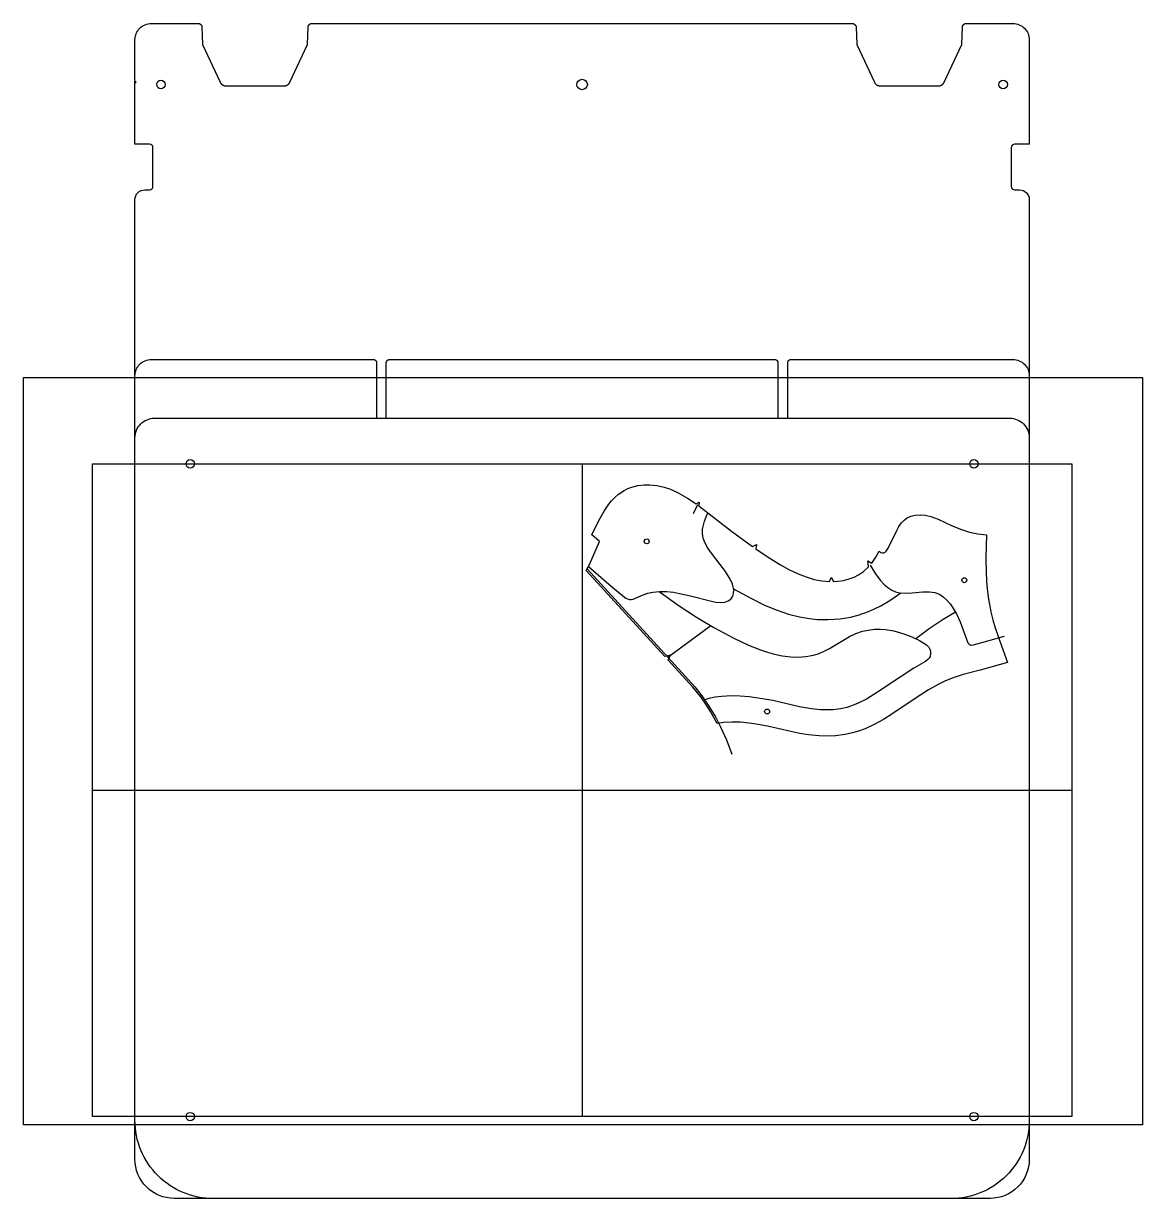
# Model space of a CAD drawing. Extents: x 1404 to 5287, y 970 to 2130.
# Drawn here: x 3344.6 to 3687.5, y 1770.2 to 2130.2 of the extents above; entities that cross this region are included whole.
import ezdxf

# ---------------------------------------------------------------- set-up
doc = ezdxf.new("R2010")
doc.units = 0
doc.header["$MEASUREMENT"] = 0
doc.layers.get('0').update_dxf_attribs({"linetype": 'CONTINUOUS'})
for name, color, linetype in [('1', 7, 'CONTINUOUS'), ('13', 7, 'CONTINUOUS'), ('8', 7, 'CONTINUOUS'), ('____78', 3, 'CONTINUOUS'), ('____79', 6, 'CONTINUOUS'), ('________', 1, 'CONTINUOUS'), ('___挂钉孔___', 3, 'CONTINUOUS'), ('车缝线', 5, 'CONTINUOUS')]:
    doc.layers.add(name, color=color, linetype=linetype)
doc.layers.get('0').off()
doc.styles.get("Standard").update_dxf_attribs({"font": 'txt', "bigfont": 'gbcbig.shx'})

# ---------------------------------------------------------------- blocks, each defined once
blk = doc.blocks.new('后领口内外-6_5', base_point=(-717.945862, 226.849304))
at = {"layer": '1', "color": 7}
blk.add_lwpolyline([(-657.0966, 240.3653), (-658.2029, 233.4676), (-658.7814, 228.7047), (-659.0759, 224.7206), (-659.1367, 220.7302), (-658.9249, 216.8091), (-658.6506, 214.2981), (-658.2761, 211.801), (-657.4241, 207.495), (-655.8699, 200.7377), (-664.556, 199.5017), (-669.9002, 198.851), (-673.075, 198.2904), (-675.483, 197.6814), (-677.8478, 196.9167), (-681.0526, 195.6336), (-685.071, 193.741), (-693.1388, 189.7404), (-695.9199, 188.4883), (-698.7616, 187.378), (-701.8431, 186.4315), (-703.6233, 186.0229), (-705.424, 185.7217), (-708.0964, 185.489), (-711.1212, 185.51), (-713.6357, 185.7367), (-716.1264, 186.1366), (-719.3035, 186.8831), (-721.9058, 187.6635), (-724.4735, 188.5501), (-731.4287, 191.1654), (-734.1077, 192.0658), (-736.8219, 192.8444), (-739.4367, 193.4427), (-742.0916, 193.8807), (-744.6321, 194.1048), (-746.6025, 194.0643), (-748.1229, 197.9524), (-749.2434, 200.3869), (-750.4856, 202.7572), (-752.4825, 206.0521), (-758.8439, 215.2934), (-757.9572, 216.6298), (-759.701, 216.5245), (-780.1016, 245.8246), (-778.8972, 247.4799), (-774.858, 254.0337), (-776.9016, 256.4275), (-774.1989, 260.4881), (-772.2644, 263.0903), (-770.535, 265.0377), (-769.5279, 265.9806), (-768.4473, 266.8391), (-767.1583, 267.6735), (-765.3404, 268.5592), (-764.1129, 268.9892), (-762.8519, 269.2999), (-760.9923, 269.5281), (-758.9538, 269.4992), (-757.4278, 269.3053), (-755.1766, 268.7652), (-753.0123, 267.9614), (-751.2378, 267.0828), (-748.9669, 265.666), (-746.4073, 263.7017), (-744.0114, 261.5703), (-743.0441, 262.0243), (-743.2872, 260.8811), (-734.3245, 251.885), (-728.5852, 246.3573), (-727.2875, 246.7827), (-727.7096, 245.5365), (-724.3372, 242.4884), (-720.8245, 239.5839), (-718.5659, 237.9032), (-715.9181, 236.1706), (-713.6151, 234.9052), (-711.2152, 233.8465), (-708.9707, 233.1052), (-706.6591, 232.593), (-705.9921, 233.7009), (-705.47, 232.4301), (-704.0848, 232.3285), (-702.4141, 232.3376), (-700.5483, 232.5389), (-699.0289, 232.879), (-697.5635, 233.3917), (-695.9282, 234.2273), (-694.2211, 235.4291), (-694.1584, 237.3269), (-693.0999, 236.4251), (-691.5743, 238.094), (-690.3479, 239.7147), (-689.9109, 239.3255), (-689.4893, 239.1492), (-689.0247, 239.113), (-688.5703, 239.2167), (-688.179, 239.4528), (-687.5432, 240.2987), (-684.1682, 245.3664), (-683.3256, 246.4259), (-682.3922, 247.4116), (-681.506, 248.1478), (-680.5183, 248.7227), (-679.3261, 249.0982), (-677.9017, 249.2419), (-676.4045, 249.1417), (-674.9458, 248.8215), (-673.2191, 248.171), (-671.1161, 247.0521), (-667.1575, 244.5114), (-664.4665, 242.9594), (-662.125, 241.8574), (-659.6965, 240.9864), (-657.0966, 240.3653)], dxfattribs=at)
at = {"layer": '13', "color": 7}
for centre in [(-760.536011, 252.193909), (-665.674744, 227.468933), (-730.904541, 195.632263)]:
    blk.add_circle(centre, 0.75, dxfattribs=at)
at = {"layer": '8', "color": 1}
for points in [[(-743.6482, 261.2275), (-745.2913, 258.6537)], [(-779.2887, 246.9203), (-773.1819, 240.0231), (-769.5873, 236.1395), (-769.1671, 235.7702), (-768.6801, 235.48), (-768.1406, 235.2898), (-767.5756, 235.2007), (-767.0092, 235.2245), (-763.8113, 236.1098), (-762.2979, 236.3989), (-760.774, 236.5445), (-758.7332, 236.4828), (-756.4319, 236.1203), (-754.5273, 235.6434), (-752.6498, 235.0635), (-749.4213, 233.9031), (-743.3203, 231.383), (-741.9778, 230.9526), (-740.5869, 230.6557), (-739.2945, 230.5701), (-738.195, 230.783), (-737.356, 231.2602), (-736.6573, 232.0132), (-736.2659, 232.8489), (-736.0837, 233.8924), (-736.0992, 234.8005), (-736.2302, 235.7036), (-736.7025, 237.336), (-737.8823, 239.8385), (-741.6129, 246.4115), (-742.3124, 247.8418), (-742.9236, 249.4829), (-743.2244, 250.8701), (-743.2762, 252.2701), (-743.0445, 253.6771), (-742.6727, 254.8328), (-742.1854, 255.9538), (-741.5214, 257.1975), (-740.7713, 258.3772)], [(-779.7834, 246.2434), (-755.245, 211.0018), (-751.8918, 206.0531), (-750.0492, 203.0014), (-748.3394, 199.6659), (-746.7543, 195.9325), (-745.726, 193.0603), (-744.4036, 188.6533), (-743.2978, 184.149)], [(-758.759, 236.4855), (-753.3204, 231.307), (-748.5022, 227.1221), (-743.6841, 223.3305), (-738.0209, 219.2861), (-733.812, 216.5517), (-730.4064, 214.6197), (-728.4151, 213.6426), (-726.3706, 212.7713), (-724.0781, 211.9639), (-721.4324, 211.2733), (-719.1882, 210.9091), (-716.9211, 210.7682), (-714.5519, 210.8874), (-713.0463, 211.115), (-711.5704, 211.4647), (-709.4331, 212.2007), (-702.8395, 215.0108), (-700.787, 215.6689), (-698.6866, 216.1114), (-696.9135, 216.2735), (-694.9001, 216.2376), (-693.2291, 216.0425), (-691.5835, 215.7076), (-689.1742, 214.9626), (-686.2008, 213.669), (-683.9103, 212.4252), (-681.7492, 210.9915), (-679.8135, 209.4023), (-679.2039, 208.6357), (-678.9117, 207.9189), (-678.8244, 207.2664), (-678.88, 206.6039), (-679.1921, 205.7298), (-679.5225, 205.2413), (-679.9417, 204.8403), (-680.7947, 204.3579), (-684.5588, 202.8279), (-689.0606, 200.6924), (-696.5532, 196.9751), (-700.1906, 195.3837), (-702.9072, 194.437), (-704.6859, 193.9726), (-706.4922, 193.65), (-708.5117, 193.4796), (-710.8032, 193.5054), (-712.7104, 193.6843), (-714.5992, 193.9895), (-717.3193, 194.6323), (-720.9211, 195.7755), (-728.7325, 198.6974), (-731.7546, 199.7124), (-735.7817, 200.83), (-738.4089, 201.3932), (-741.0676, 201.8149), (-744.1543, 202.0883), (-746.1401, 202.1006), (-748.1128, 201.9494), (-749.3732, 201.7535)], [(-736.0738, 234.2629), (-731.2337, 230.6924), (-727.3356, 228.0709), (-723.7562, 225.9684), (-720.469, 224.3464), (-717.2144, 223.0518), (-714.22, 222.1246), (-711.9319, 221.5816), (-708.671, 221.0549), (-704.9407, 220.8162), (-701.7652, 220.9292), (-699.2952, 221.217), (-696.0937, 221.851), (-694.0712, 222.4071), (-692.085, 223.076), (-689.1246, 224.3093), (-685.4758, 226.2261)], [(-693.6494, 235.915), (-692.4322, 233.0393), (-691.2513, 230.8857), (-690.1451, 229.349), (-689.2164, 228.3515), (-688.0565, 227.4098), (-686.9868, 226.7863), (-685.8146, 226.3232), (-684.386, 225.998), (-682.0212, 225.7668), (-678.736, 225.5947), (-676.7491, 225.3395), (-675.1578, 224.9019), (-673.8098, 224.2243), (-672.7279, 223.332), (-671.6608, 222.0469), (-670.9008, 220.8327), (-670.2452, 219.5501), (-669.4271, 217.5825), (-668.5991, 214.9684), (-667.1142, 208.2999), (-666.915, 207.9781), (-666.2979, 207.5283), (-665.5584, 207.4387), (-655.7899, 208.8694)], [(-758.8302, 216.1512), (-744.4547, 224.0303)], [(-682.7605, 211.7009), (-678.2828, 214.2021), (-673.702, 216.498), (-669.6775, 218.2357)]]:
    blk.add_lwpolyline(points, dxfattribs=at)
at = {"flags": 2}
for tag, p in [('PIECE-NAME', (-717.945862, 232.172607)), ('SIZE/WIDTH', (-717.945862, 221.526001)), ('MATERIAL', (-717.945862, 221.526001))]:
    blk.add_attdef(tag, p, '', height=0.15, dxfattribs=at)

msp = doc.modelspace()

# ---------------------------------------------------------------- linework, layer by layer
at = {"layer": '____78', "color": 3}
msp.add_lwpolyline([(3378.77, 2112.73), (3378.77, 2125.22, -0.414259), (3383.77, 2130.22), (3398.28, 2130.21), (3398.3, 2130.21), (3398.33, 2130.21), (3398.35, 2130.21), (3398.38, 2130.2), (3398.4, 2130.2), (3398.43, 2130.19), (3398.45, 2130.19), (3398.47, 2130.18), (3398.5, 2130.18), (3398.52, 2130.17), (3398.54, 2130.16), (3398.57, 2130.15), (3398.59, 2130.14), (3398.61, 2130.14), (3398.63, 2130.13), (3398.65, 2130.12), (3398.68, 2130.11), (3398.7, 2130.1), (3398.72, 2130.08), (3398.74, 2130.07), (3398.76, 2130.06), (3398.78, 2130.05), (3398.8, 2130.03), (3398.82, 2130.02), (3398.84, 2130.01), (3398.86, 2129.99), (3398.88, 2129.98), (3398.89, 2129.96), (3398.91, 2129.95), (3398.93, 2129.93), (3398.95, 2129.92), (3398.96, 2129.9), (3398.98, 2129.88), (3399, 2129.87), (3399.01, 2129.85), (3399.03, 2129.83), (3399.04, 2129.81), (3399.06, 2129.79), (3399.07, 2129.77), (3399.09, 2129.75), (3399.1, 2129.74), (3399.11, 2129.72), (3399.12, 2129.7), (3399.14, 2129.67), (3399.15, 2129.65), (3399.16, 2129.63), (3399.17, 2129.61), (3399.18, 2129.59), (3399.19, 2129.57), (3399.2, 2129.55), (3399.21, 2129.52), (3399.22, 2129.5), (3399.23, 2129.48), (3399.23, 2129.46), (3399.24, 2129.43), (3399.25, 2129.41), (3399.25, 2129.39), (3399.26, 2129.36), (3399.26, 2129.34), (3399.27, 2129.31), (3399.27, 2129.29), (3399.27, 2129.26), (3399.28, 2129.24), (3399.28, 2129.21), (3399.45, 2123.77), (3399.45, 2123.77), (3404.86, 2112.2), (3404.87, 2112.17), (3404.89, 2112.14), (3404.91, 2112.11), (3404.93, 2112.07), (3404.95, 2112.04), (3404.96, 2112.01), (3404.98, 2111.98), (3405.01, 2111.96), (3405.03, 2111.93), (3405.05, 2111.9), (3405.07, 2111.87), (3405.09, 2111.84), (3405.11, 2111.82), (3405.14, 2111.79), (3405.16, 2111.76), (3405.18, 2111.74), (3405.21, 2111.71), (3405.23, 2111.69), (3405.26, 2111.66), (3405.28, 2111.64), (3405.31, 2111.61), (3405.34, 2111.59), (3405.36, 2111.57), (3405.39, 2111.55), (3405.42, 2111.53), (3405.45, 2111.5), (3405.48, 2111.48), (3405.5, 2111.46), (3405.53, 2111.44), (3405.56, 2111.42), (3405.59, 2111.41), (3405.62, 2111.39), (3405.65, 2111.37), (3405.68, 2111.35), (3405.71, 2111.34), (3405.75, 2111.32), (3405.78, 2111.31), (3405.81, 2111.29), (3405.84, 2111.28), (3405.87, 2111.26), (3405.91, 2111.25), (3405.94, 2111.24), (3405.97, 2111.23), (3406, 2111.21), (3406.04, 2111.2), (3406.07, 2111.19), (3406.11, 2111.18), (3406.14, 2111.17), (3406.17, 2111.17), (3406.21, 2111.16), (3406.24, 2111.15), (3406.28, 2111.14), (3406.31, 2111.14), (3406.35, 2111.13), (3406.38, 2111.13), (3406.42, 2111.12), (3406.46, 2111.12), (3406.49, 2111.12), (3406.53, 2111.11), (3406.56, 2111.11), (3406.6, 2111.11), (3424.46, 2111.11), (3424.54, 2111.11), (3424.57, 2111.11), (3424.61, 2111.12), (3424.64, 2111.12), (3424.68, 2111.12), (3424.72, 2111.13), (3424.75, 2111.13), (3424.79, 2111.14), (3424.82, 2111.14), (3424.86, 2111.15), (3424.89, 2111.16), (3424.93, 2111.16), (3424.96, 2111.17), (3424.99, 2111.18), (3425.03, 2111.19), (3425.06, 2111.2), (3425.1, 2111.21), (3425.13, 2111.22), (3425.16, 2111.24), (3425.2, 2111.25), (3425.23, 2111.26), (3425.26, 2111.28), (3425.29, 2111.29), (3425.32, 2111.3), (3425.36, 2111.32), (3425.39, 2111.34), (3425.42, 2111.35), (3425.45, 2111.37), (3425.48, 2111.39), (3425.51, 2111.4), (3425.54, 2111.42), (3425.57, 2111.44), (3425.6, 2111.46), (3425.63, 2111.48), (3425.65, 2111.5), (3425.68, 2111.52), (3425.71, 2111.55), (3425.74, 2111.57), (3425.76, 2111.59), (3425.79, 2111.61), (3425.82, 2111.64), (3425.84, 2111.66), (3425.87, 2111.69), (3425.89, 2111.71), (3425.92, 2111.74), (3425.94, 2111.76), (3425.96, 2111.79), (3425.99, 2111.81), (3426.01, 2111.84), (3426.03, 2111.87), (3426.05, 2111.9), (3426.08, 2111.93), (3426.1, 2111.95), (3426.12, 2111.98), (3426.14, 2112.01), (3426.16, 2112.04), (3426.17, 2112.07), (3426.19, 2112.11), (3426.21, 2112.14), (3426.23, 2112.17), (3426.24, 2112.2), (3426.26, 2112.23), (3431.64, 2123.77), (3431.82, 2129.21), (3431.82, 2129.24), (3431.82, 2129.26), (3431.83, 2129.29), (3431.83, 2129.31), (3431.84, 2129.33), (3431.84, 2129.36), (3431.85, 2129.38), (3431.85, 2129.41), (3431.86, 2129.43), (3431.87, 2129.45), (3431.88, 2129.47), (3431.89, 2129.5), (3431.89, 2129.52), (3431.9, 2129.54), (3431.91, 2129.56), (3431.92, 2129.58), (3431.93, 2129.6), (3431.95, 2129.63), (3431.96, 2129.65), (3431.97, 2129.67), (3431.98, 2129.69), (3431.99, 2129.71), (3432.01, 2129.73), (3432.02, 2129.74), (3432.03, 2129.76), (3432.05, 2129.78), (3432.06, 2129.8), (3432.08, 2129.82), (3432.09, 2129.84), (3432.11, 2129.85), (3432.12, 2129.87), (3432.14, 2129.89), (3432.16, 2129.9), (3432.18, 2129.92), (3432.19, 2129.94), (3432.21, 2129.95), (3432.23, 2129.97), (3432.25, 2129.98), (3432.27, 2130), (3432.28, 2130.01), (3432.3, 2130.02), (3432.32, 2130.04), (3432.34, 2130.05), (3432.36, 2130.06), (3432.38, 2130.07), (3432.4, 2130.08), (3432.43, 2130.1), (3432.45, 2130.11), (3432.47, 2130.12), (3432.49, 2130.13), (3432.51, 2130.13), (3432.53, 2130.14), (3432.56, 2130.15), (3432.58, 2130.16), (3432.6, 2130.17), (3432.62, 2130.17), (3432.65, 2130.18), (3432.67, 2130.19), (3432.69, 2130.19), (3432.72, 2130.2), (3432.74, 2130.2), (3432.77, 2130.21), (3432.79, 2130.21), (3432.82, 2130.21), (3598.73, 2130.21), (3598.77, 2130.2), (3598.82, 2130.18), (3598.86, 2130.17), (3598.9, 2130.15), (3598.95, 2130.13), (3598.99, 2130.11), (3599.03, 2130.09), (3599.07, 2130.07), (3599.11, 2130.04), (3599.15, 2130.02), (3599.18, 2129.99), (3599.22, 2129.96), (3599.26, 2129.93), (3599.29, 2129.9), (3599.32, 2129.87), (3599.36, 2129.84), (3599.39, 2129.81), (3599.42, 2129.78), (3599.45, 2129.74), (3599.48, 2129.71), (3599.51, 2129.67), (3599.53, 2129.63), (3599.56, 2129.59), (3599.58, 2129.55), (3599.6, 2129.51), (3599.63, 2129.47), (3599.65, 2129.43), (3599.67, 2129.39), (3599.68, 2129.35), (3599.7, 2129.3), (3599.71, 2129.26), (3599.73, 2129.21), (3599.9, 2123.77), (3599.9, 2123.77), (3605.31, 2112.2), (3605.33, 2112.17), (3605.34, 2112.13), (3605.36, 2112.1), (3605.38, 2112.07), (3605.4, 2112.04), (3605.42, 2112.01), (3605.44, 2111.98), (3605.46, 2111.95), (3605.48, 2111.92), (3605.5, 2111.89), (3605.52, 2111.87), (3605.55, 2111.84), (3605.57, 2111.81), (3605.59, 2111.79), (3605.62, 2111.76), (3605.64, 2111.73), (3605.66, 2111.71), (3605.69, 2111.68), (3605.71, 2111.66), (3605.74, 2111.63), (3605.77, 2111.61), (3605.79, 2111.59), (3605.82, 2111.57), (3605.85, 2111.54), (3605.87, 2111.52), (3605.9, 2111.5), (3605.93, 2111.48), (3605.96, 2111.46), (3605.99, 2111.44), (3606.02, 2111.42), (3606.05, 2111.4), (3606.08, 2111.38), (3606.11, 2111.37), (3606.14, 2111.35), (3606.17, 2111.33), (3606.2, 2111.32), (3606.23, 2111.3), (3606.26, 2111.29), (3606.29, 2111.27), (3606.33, 2111.26), (3606.36, 2111.25), (3606.39, 2111.23), (3606.43, 2111.22), (3606.46, 2111.21), (3606.49, 2111.2), (3606.53, 2111.19), (3606.56, 2111.18), (3606.59, 2111.17), (3606.63, 2111.16), (3606.66, 2111.15), (3606.7, 2111.15), (3606.73, 2111.14), (3606.77, 2111.13), (3606.8, 2111.13), (3606.84, 2111.12), (3606.87, 2111.12), (3606.91, 2111.12), (3606.95, 2111.11), (3606.98, 2111.11), (3607.02, 2111.11), (3607.05, 2111.11), (3624.92, 2111.11), (3625, 2111.11), (3625.03, 2111.11), (3625.07, 2111.11), (3625.1, 2111.12), (3625.14, 2111.12), (3625.18, 2111.12), (3625.21, 2111.13), (3625.25, 2111.14), (3625.28, 2111.14), (3625.32, 2111.15), (3625.35, 2111.16), (3625.39, 2111.16), (3625.42, 2111.17), (3625.45, 2111.18), (3625.49, 2111.19), (3625.52, 2111.2), (3625.56, 2111.21), (3625.59, 2111.22), (3625.62, 2111.23), (3625.66, 2111.25), (3625.69, 2111.26), (3625.72, 2111.27), (3625.75, 2111.29), (3625.78, 2111.3), (3625.82, 2111.32), (3625.85, 2111.33), (3625.88, 2111.35), (3625.91, 2111.37), (3625.94, 2111.39), (3625.97, 2111.4), (3626, 2111.42), (3626.03, 2111.44), (3626.06, 2111.46), (3626.09, 2111.48), (3626.11, 2111.5), (3626.14, 2111.52), (3626.17, 2111.54), (3626.2, 2111.57), (3626.22, 2111.59), (3626.25, 2111.61), (3626.28, 2111.64), (3626.3, 2111.66), (3626.33, 2111.68), (3626.35, 2111.71), (3626.38, 2111.73), (3626.4, 2111.76), (3626.42, 2111.79), (3626.45, 2111.81), (3626.47, 2111.84), (3626.49, 2111.87), (3626.51, 2111.9), (3626.54, 2111.93), (3626.56, 2111.95), (3626.58, 2111.98), (3626.6, 2112.01), (3626.62, 2112.04), (3626.63, 2112.07), (3626.65, 2112.1), (3626.67, 2112.14), (3626.69, 2112.17), (3626.7, 2112.2), (3626.72, 2112.23), (3632.09, 2123.77), (3632.09, 2123.77), (3632.27, 2129.21), (3632.27, 2129.24), (3632.27, 2129.26), (3632.28, 2129.29), (3632.28, 2129.31), (3632.29, 2129.33), (3632.3, 2129.36), (3632.3, 2129.38), (3632.31, 2129.4), (3632.32, 2129.42), (3632.32, 2129.45), (3632.33, 2129.47), (3632.34, 2129.49), (3632.35, 2129.51), (3632.36, 2129.54), (3632.37, 2129.56), (3632.38, 2129.58), (3632.39, 2129.6), (3632.4, 2129.62), (3632.41, 2129.64), (3632.43, 2129.66), (3632.44, 2129.68), (3632.45, 2129.7), (3632.47, 2129.72), (3632.48, 2129.74), (3632.49, 2129.76), (3632.51, 2129.77), (3632.52, 2129.79), (3632.54, 2129.81), (3632.55, 2129.83), (3632.57, 2129.85), (3632.58, 2129.86), (3632.6, 2129.88), (3632.62, 2129.9), (3632.63, 2129.91), (3632.65, 2129.93), (3632.67, 2129.94), (3632.69, 2129.96), (3632.7, 2129.97), (3632.72, 2129.99), (3632.74, 2130), (3632.76, 2130.01), (3632.78, 2130.03), (3632.8, 2130.04), (3632.82, 2130.05), (3632.84, 2130.06), (3632.86, 2130.08), (3632.88, 2130.09), (3632.9, 2130.1), (3632.92, 2130.11), (3632.94, 2130.12), (3632.97, 2130.13), (3632.99, 2130.14), (3633.01, 2130.15), (3633.03, 2130.15), (3633.05, 2130.16), (3633.08, 2130.17), (3633.1, 2130.18), (3633.12, 2130.18), (3633.15, 2130.19), (3633.17, 2130.2), (3633.19, 2130.2), (3633.22, 2130.21), (3633.24, 2130.21), (3633.27, 2130.21), (3647.77, 2130.21, -0.414214), (3652.77, 2125.21), (3652.77, 2100.25), (3652.77, 2093.25), (3648.27, 2093.25, 0.414214), (3647.27, 2092.25), (3647.27, 2080.25, 0.414214), (3648.27, 2079.25), (3649.77, 2079.25, -0.414214), (3652.77, 2076.25), (3652.77, 1908.27), (3652.77, 1794.18, -0.415288), (3628.77, 1770.21), (3402.77, 1770.21, -0.415288), (3378.77, 1794.18), (3378.77, 1794.38), (3378.77, 1825.23), (3378.77, 2076.25, -0.414214), (3381.77, 2079.25), (3383.27, 2079.25, 0.414214), (3384.27, 2080.25), (3384.27, 2092.25, 0.414214), (3383.27, 2093.25), (3378.77, 2093.25), (3378.77, 2100.25), (3378.77, 2112.53), (3378.97, 2112.53), (3378.97, 2111.98)], format="xyb", dxfattribs=at)
at = {"layer": '____78'}
msp.add_lwpolyline([(3515.77, 2009.28), (3578.77, 2009.28), (3578.77, 2026.28), (3578.77, 2026.3), (3578.77, 2026.33), (3578.77, 2026.35), (3578.78, 2026.37), (3578.78, 2026.4), (3578.78, 2026.42), (3578.78, 2026.45), (3578.79, 2026.47), (3578.79, 2026.5), (3578.8, 2026.52), (3578.81, 2026.54), (3578.81, 2026.57), (3578.82, 2026.59), (3578.83, 2026.61), (3578.84, 2026.64), (3578.85, 2026.66), (3578.86, 2026.68), (3578.87, 2026.7), (3578.88, 2026.72), (3578.89, 2026.75), (3578.9, 2026.77), (3578.91, 2026.79), (3578.92, 2026.81), (3578.94, 2026.83), (3578.95, 2026.85), (3578.97, 2026.87), (3578.98, 2026.89), (3579, 2026.91), (3579.01, 2026.93), (3579.03, 2026.95), (3579.05, 2026.96), (3579.06, 2026.98), (3579.08, 2027), (3579.1, 2027.02), (3579.12, 2027.03), (3579.14, 2027.05), (3579.15, 2027.06), (3579.17, 2027.08), (3579.19, 2027.09), (3579.21, 2027.11), (3579.24, 2027.12), (3579.26, 2027.13), (3579.28, 2027.15), (3579.3, 2027.16), (3579.32, 2027.17), (3579.34, 2027.18), (3579.36, 2027.19), (3579.39, 2027.2), (3579.41, 2027.21), (3579.43, 2027.22), (3579.46, 2027.22), (3579.48, 2027.23), (3579.5, 2027.24), (3579.53, 2027.25), (3579.55, 2027.25), (3579.57, 2027.26), (3579.6, 2027.26), (3579.62, 2027.26), (3579.65, 2027.27), (3579.67, 2027.27), (3579.7, 2027.27), (3579.72, 2027.27), (3579.75, 2027.28), (3579.77, 2027.28), (3647.77, 2027.28, -0.414214), (3652.77, 2022.28), (3652.77, 1908.31), (3652.77, 1782.25, -0.414214), (3640.77, 1770.25), (3390.77, 1770.25, -0.414214), (3378.77, 1782.25), (3378.77, 1782.45), (3378.77, 1798.61), (3378.77, 2022.28, -0.414214), (3383.77, 2027.28), (3451.8, 2027.28), (3451.82, 2027.27), (3451.85, 2027.27), (3451.87, 2027.27), (3451.9, 2027.27), (3451.92, 2027.26), (3451.95, 2027.26), (3451.97, 2027.26), (3451.99, 2027.25), (3452.02, 2027.25), (3452.04, 2027.24), (3452.06, 2027.23), (3452.09, 2027.23), (3452.11, 2027.22), (3452.13, 2027.21), (3452.16, 2027.2), (3452.18, 2027.19), (3452.2, 2027.18), (3452.22, 2027.17), (3452.24, 2027.16), (3452.27, 2027.15), (3452.29, 2027.13), (3452.31, 2027.12), (3452.33, 2027.11), (3452.35, 2027.09), (3452.37, 2027.08), (3452.39, 2027.07), (3452.41, 2027.05), (3452.43, 2027.03), (3452.45, 2027.02), (3452.46, 2027), (3452.48, 2026.98), (3452.5, 2026.97), (3452.52, 2026.95), (3452.53, 2026.93), (3452.55, 2026.91), (3452.56, 2026.89), (3452.58, 2026.87), (3452.59, 2026.85), (3452.61, 2026.83), (3452.62, 2026.81), (3452.63, 2026.79), (3452.64, 2026.77), (3452.66, 2026.75), (3452.67, 2026.73), (3452.68, 2026.7), (3452.69, 2026.68), (3452.7, 2026.66), (3452.71, 2026.64), (3452.72, 2026.61), (3452.72, 2026.59), (3452.73, 2026.57), (3452.74, 2026.54), (3452.74, 2026.52), (3452.75, 2026.5), (3452.75, 2026.47), (3452.76, 2026.45), (3452.76, 2026.42), (3452.77, 2026.4), (3452.77, 2026.37), (3452.77, 2026.35), (3452.77, 2026.33), (3452.77, 2026.3), (3452.77, 2026.28), (3452.77, 2009.28), (3515.57, 2009.28), (3515.57, 2009.08)], format="xyb", dxfattribs=at)
for centre, radius in [((3386.74, 2111.53), 1.3), ((3515.77, 2111.53), 1.6), ((3644.79, 2111.53), 1.3), ((3395.72, 1995.3), 1.3), ((3635.82, 1995.3), 1.3), ((3395.72, 1795.3), 1.3), ((3635.82, 1795.3), 1.3)]:
    msp.add_circle(centre, radius, dxfattribs=at)
at = {"layer": '____79'}
msp.add_lwpolyline([(3420.47, 2009.28), (3455.77, 2009.28), (3455.77, 2026.28), (3455.77, 2026.3), (3455.78, 2026.33), (3455.78, 2026.35), (3455.78, 2026.37), (3455.78, 2026.4), (3455.79, 2026.42), (3455.79, 2026.45), (3455.79, 2026.47), (3455.8, 2026.5), (3455.8, 2026.52), (3455.81, 2026.54), (3455.82, 2026.57), (3455.82, 2026.59), (3455.83, 2026.61), (3455.84, 2026.64), (3455.85, 2026.66), (3455.86, 2026.68), (3455.87, 2026.7), (3455.88, 2026.72), (3455.89, 2026.75), (3455.9, 2026.77), (3455.92, 2026.79), (3455.93, 2026.81), (3455.94, 2026.83), (3455.96, 2026.85), (3455.97, 2026.87), (3455.98, 2026.89), (3456, 2026.91), (3456.02, 2026.93), (3456.03, 2026.95), (3456.05, 2026.96), (3456.07, 2026.98), (3456.08, 2027), (3456.1, 2027.02), (3456.12, 2027.03), (3456.14, 2027.05), (3456.16, 2027.06), (3456.18, 2027.08), (3456.2, 2027.09), (3456.22, 2027.11), (3456.24, 2027.12), (3456.26, 2027.13), (3456.28, 2027.15), (3456.3, 2027.16), (3456.32, 2027.17), (3456.35, 2027.18), (3456.37, 2027.19), (3456.39, 2027.2), (3456.41, 2027.21), (3456.44, 2027.22), (3456.46, 2027.22), (3456.48, 2027.23), (3456.51, 2027.24), (3456.53, 2027.25), (3456.55, 2027.25), (3456.58, 2027.26), (3456.6, 2027.26), (3456.63, 2027.26), (3456.65, 2027.27), (3456.68, 2027.27), (3456.7, 2027.27), (3456.72, 2027.27), (3456.75, 2027.28), (3456.77, 2027.28), (3506.76, 2027.28), (3524.79, 2027.28), (3574.8, 2027.28), (3574.82, 2027.27), (3574.84, 2027.27), (3574.87, 2027.27), (3574.89, 2027.27), (3574.92, 2027.26), (3574.94, 2027.26), (3574.97, 2027.26), (3574.99, 2027.25), (3575.01, 2027.25), (3575.04, 2027.24), (3575.06, 2027.23), (3575.08, 2027.23), (3575.11, 2027.22), (3575.13, 2027.21), (3575.15, 2027.2), (3575.18, 2027.19), (3575.2, 2027.18), (3575.22, 2027.17), (3575.24, 2027.16), (3575.26, 2027.15), (3575.28, 2027.13), (3575.3, 2027.12), (3575.32, 2027.11), (3575.34, 2027.09), (3575.36, 2027.08), (3575.38, 2027.07), (3575.4, 2027.05), (3575.42, 2027.03), (3575.44, 2027.02), (3575.46, 2027), (3575.48, 2026.98), (3575.49, 2026.97), (3575.51, 2026.95), (3575.53, 2026.93), (3575.54, 2026.91), (3575.56, 2026.89), (3575.57, 2026.87), (3575.59, 2026.85), (3575.6, 2026.83), (3575.62, 2026.81), (3575.63, 2026.79), (3575.64, 2026.77), (3575.65, 2026.75), (3575.66, 2026.73), (3575.67, 2026.7), (3575.68, 2026.68), (3575.69, 2026.66), (3575.7, 2026.64), (3575.71, 2026.61), (3575.72, 2026.59), (3575.73, 2026.57), (3575.73, 2026.54), (3575.74, 2026.52), (3575.75, 2026.5), (3575.75, 2026.47), (3575.76, 2026.45), (3575.76, 2026.42), (3575.76, 2026.4), (3575.77, 2026.37), (3575.77, 2026.35), (3575.77, 2026.33), (3575.77, 2026.3), (3575.77, 2026.28), (3575.77, 2009.28), (3646.77, 2009.28, -0.414214), (3652.77, 2003.28), (3652.77, 1908.31), (3652.77, 1782.25, -0.414214), (3640.77, 1770.25), (3390.77, 1770.25, -0.414214), (3378.77, 1782.25), (3378.77, 1782.45), (3378.77, 1803.02), (3378.77, 2003.28, -0.414214), (3384.77, 2009.28), (3420.27, 2009.28), (3420.27, 2009.08)], format="xyb", dxfattribs=at)
at = {"layer": '________'}
for p, q in [((3515.77, 1995.3), (3515.77, 1795.3)), ((3365.77, 1895.3), (3665.77, 1895.3))]:
    msp.add_line(p, q, dxfattribs=at)
at = {"layer": '___挂钉孔___', "color": 2}
msp.add_lwpolyline([(3488.53, 2021.79), (3543.02, 2021.79), (3687.46, 2021.79), (3687.46, 1792.8), (3344.62, 1792.8), (3344.62, 2021.79)], close=True, dxfattribs=at)
at = {"layer": '车缝线'}
msp.add_lwpolyline([(3665.77, 1995.3), (3665.77, 1795.3), (3365.77, 1795.3), (3365.77, 1995.3), (3665.77, 1995.3)], dxfattribs=at)

# ---------------------------------------------------------------- block references
at = {"rotation": 7.636083521645054}
msp.add_blockref('后领口内外-6_5', (3581.14, 1952.08), dxfattribs=at)

doc.saveas('drawing.dxf')
